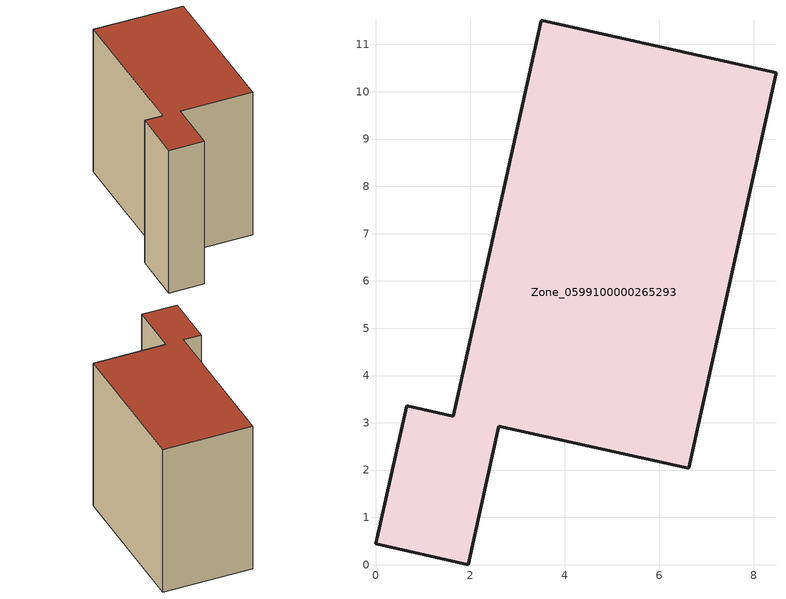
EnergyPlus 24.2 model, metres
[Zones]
Zone_0599100000265293
 floor ground (C_G): 1.96,0 0,0.44 0.66,3.36 1.64,3.14 3.5,11.51 8.47,10.4 6.62,2.04 2.61,2.93 z0
 wall outside (C_F): 0,0.44 1.96,0 2.61,2.93 6.62,2.04 8.47,10.4 3.5,11.51 1.64,3.14 0.66,3.36 0,0.44 z0:8.93
 roof outside (C_R): 1.96,0 2.61,2.93 6.62,2.04 8.47,10.4 3.5,11.51 1.64,3.14 0.66,3.36 0,0.44 z8.93
[BUILDING]
Pand.0599100000265293: North Axis=0; Terrain=City; Loads Convergence Tolerance Value=0.04; Temperature Convergence Tolerance Value=0.4; Solar Distribution=FullExterior; Maximum Number of Warmup Days=25; Minimum Number of Warmup Days=1
[Site:Location]
Rotterdam.The.Hague.AP_ZH_NLD Design_Conditions: Latitude=51.96; Longitude=4.45; Time Zone=1; Elevation=-4.5
[SITE:GROUNDTEMPERATURE:BUILDINGSURFACE]
18, 18, 18, 18, 18, 18, 18, 18, 18, 18, 18, 18
[MATERIAL] Thermal Absorptance=0.9; Solar Absorptance=0.7; Visible Absorptance=0.7
Name | Roughness | Thickness | Conductivity | Density | Specific Heat
G.TI.1975-1991 | MediumSmooth | 0.15 | 0.288461 | 540 | 1210
F.TI.1975-1991 | Rough | 0.3 | 0.230769 | 1920 | 840
R.TI.1975-1991 | MediumRough | 0.2 | 0.153846 | 1500 | 1000
[CONSTRUCTION]
C_G: G.TI.1975-1991
C_F: F.TI.1975-1991
C_R: R.TI.1975-1991
[ZONE]
Zone_0599100000265293: Type=1; Multiplier=1; Ceiling Height=Autocalculate; Volume=Autocalculate; Floor Area=autocalculate; Part of Total Floor Area=Yes
[ZONEINFILTRATION:DESIGNFLOWRATE]
Infil_Zone_0599100000265293: Zone or ZoneList or Space or SpaceList=Zone_0599100000265293; Schedule=AlwaysOn; Design Flow Rate Calculation Method=Flow/Area; Flow Rate per Floor Area=0.003; Constant Term Coefficient=1; Temperature Term Coefficient=0; Velocity Term Coefficient=0; Velocity Squared Term Coefficient=0
[HVACTEMPLATE:ZONE:IDEALLOADSAIRSYSTEM]
Zone_0599100000265293: Maximum Heating Supply Air Temperature=50; Minimum Cooling Supply Air Temperature=13; Maximum Heating Supply Air Humidity Ratio=0.0156; Minimum Cooling Supply Air Humidity Ratio=0.0077; Heating Limit=NoLimit; Cooling Limit=NoLimit; Dehumidification Control Type=ConstantSensibleHeatRatio; Cooling Sensible Heat Ratio=0.7; Dehumidification Setpoint=60; Humidification Control Type=None; Humidification Setpoint=30; Outdoor Air Method=None; Outdoor Air Flow Rate per Person=0.00944; Outdoor Air Flow Rate per Zone Floor Area=0; Outdoor Air Flow Rate per Zone=0; Demand Controlled Ventilation Type=None; Outdoor Air Economizer Type=NoEconomizer; Heat Recovery Type=None; Sensible Heat Recovery Effectiveness=0.7; Latent Heat Recovery Effectiveness=0.65
[ZONECONTROL:THERMOSTAT]
ThermostatControl_Zone_0599100000265293: Zone or ZoneList=Zone_0599100000265293; Control Type Schedule=DualSetpointControlType; Control 1=Thermostat_Zone_0599100000265293; Temperature Difference Between Cutout And Setpoint=0
[THERMOSTATSETPOINT:DUALSETPOINT]
Thermostat_Zone_0599100000265293: Heating Setpoint Temperature Schedule=HeatingSetpoint_Zone_0599100000265293; Cooling Setpoint Temperature Schedule=CoolingSetpoint_Zone_0599100000265293
[SCHEDULE:COMPACT]
HeatingSetpoint_Zone_0599100000265293: Through: 12/31, For: AllDays, Until: 24:00, 21
CoolingSetpoint_Zone_0599100000265293: Through: 12/31, For: AllDays, Until: 24:00, 24
DualSetpointControlType: Through: 12/31, For: AllDays, Until: 24:00, 4
AlwaysOn: Through: 12/31, For: AllDays, Until: 24:00, 1
